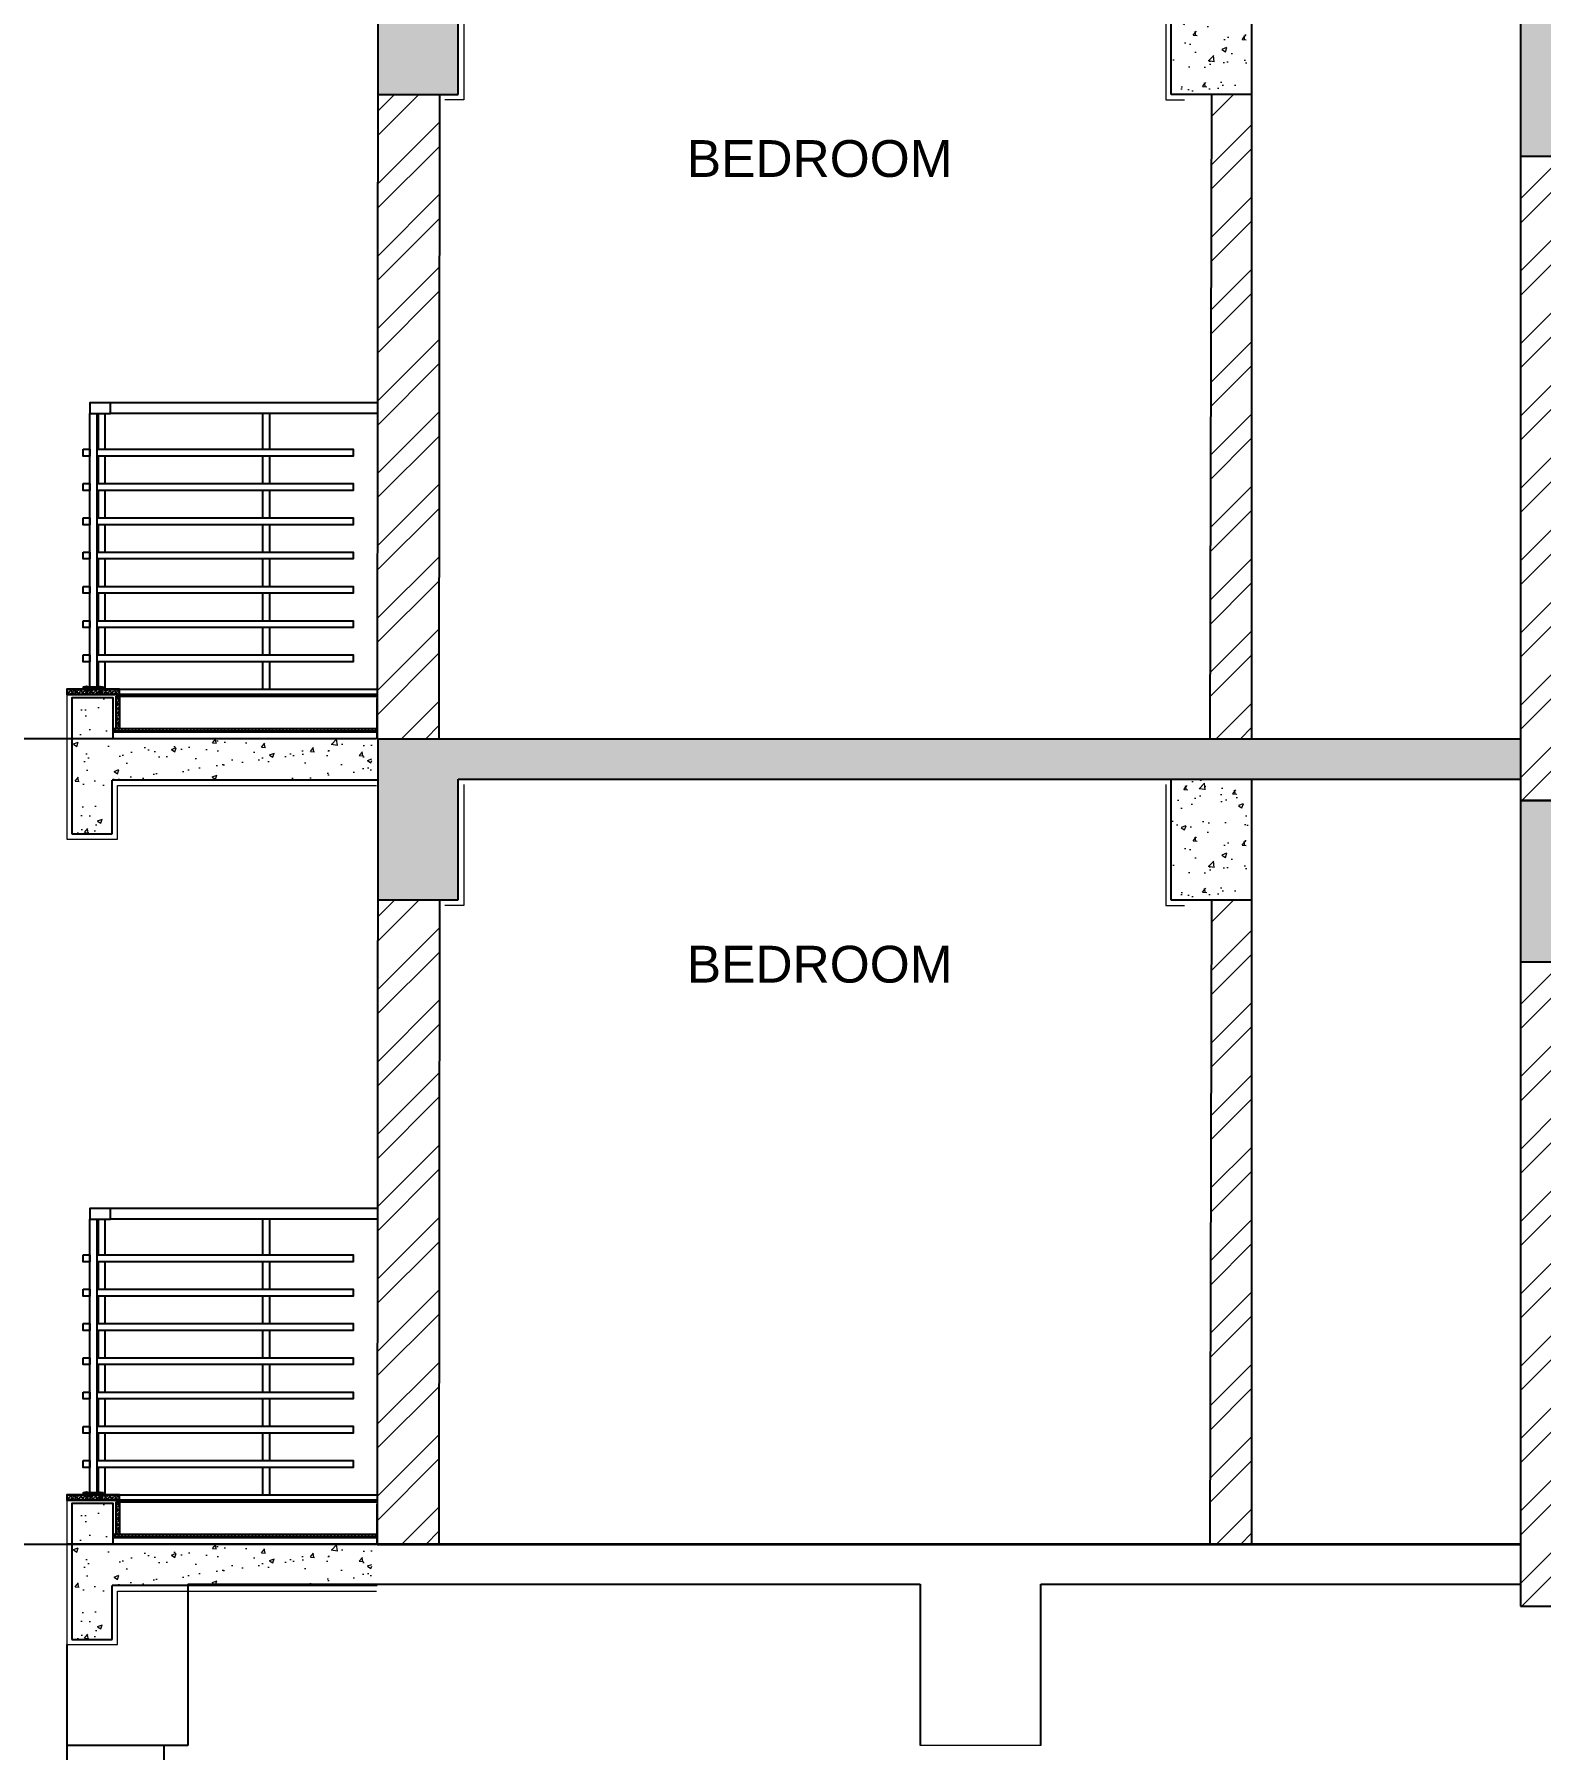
# Model space of a CAD drawing. Header units: metres. Extents: x 29392 to 32022, y 3934 to 33962.
# Drawn here: x 29696.84 to 29702.45, y 4062.42 to 4068.81 of the extents above; entities that cross this region are included whole.
import ezdxf

# ---------------------------------------------------------------- set-up
doc = ezdxf.new("R2010")
doc.units = ezdxf.units.M
doc.linetypes.add('HIDDEN', pattern=[0.375, 0.25, -0.125])
doc.linetypes.add('HIDDEN2', pattern=[4.7625, 3.175, -1.5875])
for name, color, linetype in [('20-HIDE', 11, 'HIDDEN'), ('33-SHADE', 251, 'Continuous'), ('DOOR-WIN', 6, 'Continuous'), ('ELE-1', 15, 'Continuous')]:
    doc.layers.add(name, color=color, linetype=linetype)
for name, color, linetype, lineweight in [('HATCH', 250, 'Continuous', 13), ('NAMES', 252, 'Continuous', 15), ('PLASTER', 252, 'Continuous', 15), ('text', 7, 'Continuous', 5)]:
    doc.layers.add(name, color=color, linetype=linetype, lineweight=lineweight)
doc.styles.get("Standard").update_dxf_attribs({"font": 'arial.ttf'})
doc.dimstyles.get("Standard").update_dxf_attribs({"dimtxt": 0.1, "dimasz": 0.18, "dimexe": 0.18, "dimexo": 0.0625, "dimgap": 0.09, "dimtad": 0, "dimtih": 1, "dimtoh": 1, "dimdec": 1, "dimzin": 0, "dimdsep": 46, "dimtxsty": 'Standard', "dimcen": 0.09, "dimadec": 0, "dimazin": 0, "dimtfac": 1, "dimtdec": 1, "dimtofl": 0, "dimtmove": 0, "dimatfit": 3, "dimfxl": 1, "dimtolj": 1, "dimtzin": 0, "dimarcsym": 0})

# ---------------------------------------------------------------- blocks, each defined once
blk = doc.blocks.new('uedu')
at = {"layer": '33-SHADE'}
h = blk.add_hatch(dxfattribs=at)
h.set_pattern_fill('ANSI31', color=253, scale=50, style=0)
h.set_pattern_definition([(45, (1783846.1323, 271602.1625), (-4.41941738, 4.41941738), [])])
h.paths.add_polyline_path([(1862003.6, 40806), (1861928.6, 40806), (1861928.6, 40798), (1862003.6, 40798)])
at = {"layer": '20-HIDE', "color": 5, "linetype": 'Continuous', "lineweight": 25}
blk.add_lwpolyline([(1862003.6, 40806), (1861928.6, 40806), (1861928.6, 40798), (1862003.6, 40798)], close=True, dxfattribs=at)
at = {"layer": 'DOOR-WIN', "color": 7}
for points in [[(1861953.6, 41803), (1862028.6, 41803), (1862028.6, 41843), (1861953.6, 41843)], [(1861928.6, 41673), (1861953.6, 41673), (1861953.6, 41648), (1861928.6, 41648)], [(1861928.6, 41548), (1861953.6, 41548), (1861953.6, 41523), (1861928.6, 41523)], [(1861928.6, 41423), (1861953.6, 41423), (1861953.6, 41398), (1861928.6, 41398)], [(1861928.6, 41298), (1861953.6, 41298), (1861953.6, 41273), (1861928.6, 41273)], [(1861928.6, 41173), (1861953.6, 41173), (1861953.6, 41148), (1861928.6, 41148)], [(1861928.6, 41048), (1861953.6, 41048), (1861953.6, 41023), (1861928.6, 41023)], [(1861928.6, 40923), (1861953.6, 40923), (1861953.6, 40898), (1861928.6, 40898)]]:
    blk.add_lwpolyline(points, close=True, dxfattribs=at)
at = {"layer": 'ELE-1'}
blk.add_lwpolyline([(1861953.6, 40806), (1861953.6, 41803), (1861978.6, 41803), (1861978.6, 40806)], dxfattribs=at)
blk = doc.blocks.new('afshfh')
for p, q in [((1864155.9, 113886.6), (1864155.9, 113887.3)), ((1864166.7, 113887.4), (1864156, 113887.4)), ((1864156, 113886.4), (1864166.7, 113886.4)), ((1864159.6, 113886.3), (1864160.1, 113886.4)), ((1864159.6, 113886.3), (1864162.6, 113885.2)), ((1864159.6, 113886.3), (1864163.1, 113885.4)), ((1864160.1, 113885.5), (1864159.6, 113885.4)), ((1864159.6, 113885.4), (1864162.6, 113884.3)), ((1864159.6, 113885.4), (1864163.1, 113884.4)), ((1864160.1, 113884.6), (1864159.6, 113884.4)), ((1864159.6, 113884.4), (1864162.6, 113883.4)), ((1864159.6, 113884.4), (1864163.1, 113883.5)), ((1864160.1, 113883.6), (1864159.6, 113883.5)), ((1864159.6, 113883.5), (1864162.6, 113882.4)), ((1864159.6, 113883.5), (1864163.1, 113882.6)), ((1864160.1, 113882.7), (1864159.6, 113882.6)), ((1864159.6, 113882.6), (1864162.6, 113881.5)), ((1864159.6, 113882.6), (1864163.1, 113881.6)), ((1864160.1, 113881.8), (1864159.6, 113881.6)), ((1864159.6, 113881.6), (1864162.6, 113880.6)), ((1864159.6, 113881.6), (1864163.1, 113880.7)), ((1864160.1, 113880.8), (1864159.6, 113880.7)), ((1864159.6, 113880.7), (1864162.6, 113879.6)), ((1864159.6, 113880.7), (1864163.1, 113879.8)), ((1864160.1, 113879.9), (1864159.6, 113879.8)), ((1864159.6, 113879.8), (1864162.6, 113878.7)), ((1864159.6, 113879.8), (1864163.1, 113878.8)), ((1864160.1, 113879), (1864159.6, 113878.8)), ((1864159.6, 113878.8), (1864162.6, 113877.8)), ((1864159.6, 113878.8), (1864163.1, 113877.9)), ((1864160.1, 113878), (1864159.6, 113877.9)), ((1864159.6, 113877.9), (1864162.6, 113876.8)), ((1864159.6, 113877.9), (1864163.1, 113877)), ((1864160.1, 113877.1), (1864159.6, 113877)), ((1864159.6, 113877), (1864162.6, 113875.9)), ((1864159.6, 113877), (1864163.1, 113876)), ((1864160.1, 113876.2), (1864159.6, 113876)), ((1864159.6, 113876), (1864162.6, 113875)), ((1864159.6, 113876), (1864163.1, 113875.1)), ((1864160.1, 113875.2), (1864159.6, 113875.1)), ((1864159.6, 113875.1), (1864162.6, 113874)), ((1864159.6, 113875.1), (1864163.1, 113874.2)), ((1864160.1, 113874.3), (1864159.6, 113874.2)), ((1864159.6, 113874.2), (1864162.6, 113873.1)), ((1864159.6, 113874.2), (1864163.1, 113873.2)), ((1864160.1, 113873.4), (1864159.6, 113873.2)), ((1864159.6, 113873.2), (1864162.6, 113872.2)), ((1864159.6, 113873.2), (1864163.1, 113872.3)), ((1864160.1, 113872.4), (1864159.6, 113872.3)), ((1864159.6, 113872.3), (1864162.6, 113871.2)), ((1864159.6, 113872.3), (1864163.1, 113871.4)), ((1864160.1, 113871.5), (1864159.6, 113871.4)), ((1864159.6, 113871.4), (1864162.6, 113870.3)), ((1864159.6, 113871.4), (1864163.1, 113870.4)), ((1864160.1, 113870.6), (1864159.6, 113870.4)), ((1864159.6, 113870.4), (1864162.6, 113869.4)), ((1864159.6, 113870.4), (1864163.1, 113869.5)), ((1864160.1, 113869.6), (1864159.6, 113869.5)), ((1864159.6, 113869.5), (1864162.6, 113868.4)), ((1864159.6, 113869.5), (1864163.1, 113868.6)), ((1864163.1, 113885.4), (1864160.1, 113886.4)), ((1864160.1, 113886.1), (1864160.1, 113885.5)), ((1864163.1, 113884.4), (1864160.1, 113885.5)), ((1864160.1, 113885.2), (1864160.1, 113884.6)), ((1864163.1, 113883.5), (1864160.1, 113884.6)), ((1864160.1, 113884.2), (1864160.1, 113883.6)), ((1864163.1, 113882.6), (1864160.1, 113883.6)), ((1864160.1, 113883.3), (1864160.1, 113882.7)), ((1864163.1, 113881.6), (1864160.1, 113882.7)), ((1864160.1, 113882.4), (1864160.1, 113881.8)), ((1864163.1, 113880.7), (1864160.1, 113881.8)), ((1864160.1, 113881.4), (1864160.1, 113880.8)), ((1864163.1, 113879.8), (1864160.1, 113880.8)), ((1864160.1, 113880.5), (1864160.1, 113879.9)), ((1864163.1, 113878.8), (1864160.1, 113879.9)), ((1864160.1, 113879.6), (1864160.1, 113879)), ((1864163.1, 113877.9), (1864160.1, 113879)), ((1864160.1, 113878.7), (1864160.1, 113878)), ((1864163.1, 113877), (1864160.1, 113878)), ((1864160.1, 113877.7), (1864160.1, 113877.1)), ((1864163.1, 113876), (1864160.1, 113877.1)), ((1864160.1, 113876.8), (1864160.1, 113876.2)), ((1864163.1, 113875.1), (1864160.1, 113876.2)), ((1864160.1, 113875.9), (1864160.1, 113875.2)), ((1864163.1, 113874.2), (1864160.1, 113875.2)), ((1864160.1, 113874.9), (1864160.1, 113874.3)), ((1864163.1, 113873.2), (1864160.1, 113874.3)), ((1864160.1, 113874), (1864160.1, 113873.4)), ((1864163.1, 113872.3), (1864160.1, 113873.4)), ((1864160.1, 113873.1), (1864160.1, 113872.4)), ((1864163.1, 113871.4), (1864160.1, 113872.4)), ((1864160.1, 113872.1), (1864160.1, 113871.5)), ((1864163.1, 113870.4), (1864160.1, 113871.5)), ((1864160.1, 113871.2), (1864160.1, 113870.6)), ((1864163.1, 113869.5), (1864160.1, 113870.6)), ((1864160.1, 113870.3), (1864160.1, 113869.6)), ((1864163.1, 113868.6), (1864160.1, 113869.6)), ((1864160.1, 113869.3), (1864160.1, 113865.4)), ((1864161.4, 113864.2), (1864160.1, 113867.9)), ((1864161.4, 113864.2), (1864160.1, 113865.4)), ((1864160.7, 113868.3), (1864160.2, 113868.1)), ((1864161.4, 113864.2), (1864162.6, 113865.4)), ((1864162.6, 113865.4), (1864162, 113867.7)), ((1864162.6, 113886.4), (1864162.6, 113885.5)), ((1864163.1, 113885.4), (1864162.6, 113885.2)), ((1864162.6, 113885.2), (1864162.6, 113884.6)), ((1864163.1, 113884.4), (1864162.6, 113884.3)), ((1864162.6, 113884.3), (1864162.6, 113883.7)), ((1864163.1, 113883.5), (1864162.6, 113883.4)), ((1864162.6, 113883.4), (1864162.6, 113882.7)), ((1864163.1, 113882.6), (1864162.6, 113882.4)), ((1864162.6, 113882.4), (1864162.6, 113881.8)), ((1864163.1, 113881.6), (1864162.6, 113881.5)), ((1864162.6, 113881.5), (1864162.6, 113880.9)), ((1864163.1, 113880.7), (1864162.6, 113880.6)), ((1864162.6, 113880.6), (1864162.6, 113879.9)), ((1864163.1, 113879.8), (1864162.6, 113879.6)), ((1864162.6, 113879.6), (1864162.6, 113879)), ((1864163.1, 113878.8), (1864162.6, 113878.7)), ((1864162.6, 113878.7), (1864162.6, 113878.1)), ((1864163.1, 113877.9), (1864162.6, 113877.8)), ((1864162.6, 113877.8), (1864162.6, 113877.1)), ((1864163.1, 113877), (1864162.6, 113876.8)), ((1864162.6, 113876.8), (1864162.6, 113876.2)), ((1864163.1, 113876), (1864162.6, 113875.9)), ((1864162.6, 113875.9), (1864162.6, 113875.3)), ((1864163.1, 113875.1), (1864162.6, 113875)), ((1864162.6, 113875), (1864162.6, 113874.3)), ((1864163.1, 113874.2), (1864162.6, 113874)), ((1864162.6, 113874), (1864162.6, 113873.4)), ((1864163.1, 113873.2), (1864162.6, 113873.1)), ((1864162.6, 113873.1), (1864162.6, 113872.5)), ((1864163.1, 113872.3), (1864162.6, 113872.2)), ((1864162.6, 113872.2), (1864162.6, 113871.5)), ((1864163.1, 113871.4), (1864162.6, 113871.2)), ((1864162.6, 113871.2), (1864162.6, 113870.6)), ((1864163.1, 113870.4), (1864162.6, 113870.3)), ((1864162.6, 113870.3), (1864162.6, 113869.7)), ((1864163.1, 113869.5), (1864162.6, 113869.4)), ((1864162.6, 113869.4), (1864162.6, 113868.7)), ((1864163.1, 113868.6), (1864162.6, 113868.4)), ((1864162.6, 113868.4), (1864162.6, 113865.4)), ((1864166.9, 113886.6), (1864166.9, 113887.3))]:
    blk.add_line(p, q)
for centre, radius, start, end in [((1864156, 113887.3), 0.15, 90, 180), ((1864156, 113886.6), 0.15, 180, 270), ((1864161.4, 113883.4), 5.5, 46.6602, 133.3398), ((1864160.3, 113867.9), 0.15, 111.57553, 198.16903), ((1864161.1, 113867.3), 1, 21.57553, 111.57553), ((1864166.7, 113887.3), 0.15, 0, 90), ((1864166.7, 113886.6), 0.15, 270, 0)]:
    blk.add_arc(centre, radius, start, end)
blk = doc.blocks.new('*D256')
at = {"color": 0, "lineweight": -2, "transparency": 16777216}
for p, q in [((29698.0583, 4066.1868), (29696.4461, 4066.1868)), ((29696.6261, 4066.0068), (29696.6261, 4064.8279)), ((29696.6261, 4063.3668), (29696.6261, 4064.5457)), ((29698.0559, 4063.1868), (29696.4461, 4063.1868))]:
    blk.add_line(p, q, dxfattribs=at)
at = {"color": 0, "transparency": 16777216}
for points in [[(29696.5961, 4066.0068), (29696.6561, 4066.0068), (29696.6261, 4066.1868)], [(29696.5961, 4063.3668), (29696.6561, 4063.3668), (29696.6261, 4063.1868)]]:
    blk.add_solid(points, dxfattribs=at)
at = {"layer": 'Defpoints', "color": 0, "transparency": 16777216}
for p in [(29696.6261, 4066.1868), (29698.1208, 4066.1868), (29698.1184, 4063.1868)]:
    blk.add_point(p, dxfattribs=at)
at = {"color": 0, "transparency": 16777216, "insert": (29696.6261, 4064.6868), "char_height": 0.1, "attachment_point": 5}
blk.add_mtext('\\A1;3.0', dxfattribs=at)

msp = doc.modelspace()

# ---------------------------------------------------------------- hatches: boundary and pattern name
at = {"transparency": 16777216}
h = msp.add_hatch(dxfattribs=at)
h.set_pattern_fill('ANSI33', scale=0.051055)
h.set_pattern_definition([(135, (31594.022349, 4023.76932), (0.00902539052, 0.00902539052), []), (135, (31594.013324, 4023.76932), (0.00902539052, 0.00902539052), [0.00638191484, -0.00319095742])])
h.paths.add_polyline_path([(29696.9638, 4066.3716), (29697.1599, 4066.3716), (29697.1599, 4066.3522), (29696.9638, 4066.3522)])
h.paths.add_polyline_path([(29697.1476, 4066.3461), (29697.1599, 4066.3461), (29697.1599, 4066.2246), (29697.1476, 4066.2246)])
h = msp.add_hatch(dxfattribs=at)
h.set_pattern_fill('ANSI33', scale=0.051055, angle=45, style=0)
h.set_pattern_definition([(90, (31594.104037, 4023.76932), (0.01276382968, 3e-18), []), (90, (31594.097656, 4023.775702), (0.01276382968, 3e-18), [0.00638191484, -0.00319095742])])
h.paths.add_polyline_path([(29698.1157, 4066.2246), (29698.1157, 4066.2123), (29697.1354, 4066.2123), (29697.1354, 4066.2246)])
h = msp.add_hatch(dxfattribs=at)
h.set_pattern_fill('ANSI33', scale=0.051055)
h.set_pattern_definition([(135, (31594.022349, 4020.76932), (0.00902539052, 0.00902539052), []), (135, (31594.013324, 4020.76932), (0.00902539052, 0.00902539052), [0.00638191484, -0.00319095742])])
h.paths.add_polyline_path([(29696.9638, 4063.3716), (29697.1599, 4063.3716), (29697.1599, 4063.3522), (29696.9638, 4063.3522)])
h.paths.add_polyline_path([(29697.1476, 4063.3461), (29697.1599, 4063.3461), (29697.1599, 4063.2246), (29697.1476, 4063.2246)])
h = msp.add_hatch(dxfattribs=at)
h.set_pattern_fill('ANSI33', scale=0.051055, angle=45, style=0)
h.set_pattern_definition([(90, (31594.104037, 4020.76932), (0.01276382968, 3e-18), []), (90, (31594.097656, 4020.775702), (0.01276382968, 3e-18), [0.00638191484, -0.00319095742])])
h.paths.add_polyline_path([(29698.1157, 4063.2246), (29698.1157, 4063.2123), (29697.1354, 4063.2123), (29697.1354, 4063.2246)])
at = {"layer": 'HATCH', "transparency": 16777216}
h = msp.add_hatch(dxfattribs=at)
h.set_pattern_fill('AR-CONC', color=256, scale=0.001)
h.set_pattern_definition([(50, (27763.88038, 3406.42546), (0.182184669, -0.015939086), [0.01905, -0.20955]), (355, (27763.88038, 3406.42546), (-0.035243421, 0.191056845), [0.01524, -0.167640584]), (100.451445, (27763.89556, 3406.42413), (0.146941247, 0.175117752), [0.016190009, -0.178090245]), (46.1842, (27763.88038, 3406.47626), (0.27107904, -0.042042328), [0.028575, -0.314325]), (96.635558, (27763.90297, 3406.47276), (0.237404134, 0.247426125), [0.024285023, -0.26713561]), (351.184151, (27763.88038, 3406.47626), (0.237404134, 0.247426125), [0.022859967, -0.251459732]), (21, (27763.90578, 3406.46356), (0.151614391, -0.102265198), [0.01905, -0.20955]), (326, (27763.90578, 3406.46356), (0.061802028, 0.184187966), [0.01524, -0.16764]), (71.451445, (27763.91842, 3406.45504), (0.21341642, 0.081922769), [0.016190009, -0.178089938]), (37.5, (27763.88038, 3406.42546), (0.0030886033, 0.0845550389), [0, -0.165608, 0, -0.17018, 0, -0.168275]), (7.5, (27763.88038, 3406.42546), (0.0668196625, 0.100180575), [0, -0.097028, 0, -0.161798, 0, -0.064135]), (327.5, (27763.82374, 3406.42546), (0.1355905952, -0.005728744), [0, -0.0635, 0, -0.19812, 0, -0.26289]), (317.5, (27763.79834, 3406.42546), (0.1481291814, 0.025426491), [0, -0.08255, 0, -0.131572, 0, -0.18669])])
h.paths.add_polyline_path([(29702.6751, 4068.8068), (29703.7953, 4068.8068), (29703.7953, 4068.9568), (29702.3751, 4068.9568), (29702.3751, 4068.3568), (29702.6751, 4068.3568)])
h.paths.add_polyline_path([(29698.1203, 4068.5871), (29698.4208, 4068.5868), (29698.4208, 4069.0368), (29702.3751, 4069.0368), (29702.3751, 4069.1868), (29698.1208, 4069.1871)])
h = msp.add_hatch(dxfattribs=at)
h.set_pattern_fill('AR-CONC', color=256, scale=0.001)
h.set_pattern_definition([(50, (27323.3869, 3352.19325), (0.182184669, -0.0159390855), [0.01905, -0.20955]), (355, (27323.3869, 3352.19325), (-0.035243421, 0.191056845), [0.01524, -0.167640584]), (100.451445, (27323.40208, 3352.19192), (0.146941247, 0.175117752), [0.016190009, -0.178090245]), (46.1842, (27323.3869, 3352.24405), (0.27107904, -0.042042328), [0.028575, -0.314325]), (96.635558, (27323.40949, 3352.24054), (0.237404134, 0.247426125), [0.024285023, -0.267135608]), (351.184151, (27323.3869, 3352.24405), (0.237404134, 0.247426125), [0.022859967, -0.251459732]), (21, (27323.4123, 3352.23135), (0.151614391, -0.102265198), [0.01905, -0.20955]), (326, (27323.4123, 3352.23135), (0.061802028, 0.184187966), [0.01524, -0.16764]), (71.451445, (27323.42493, 3352.22282), (0.213416419, 0.081922769), [0.016190009, -0.178089938]), (37.5, (27323.386896, 3352.193245), (0.0030886033, 0.0845550389), [0, -0.165608, 0, -0.17018, 0, -0.168275]), (7.5, (27323.3869, 3352.193245), (0.0668196625, 0.1001805748), [0, -0.097028, 0, -0.161798, 0, -0.064135]), (327.5, (27323.330254, 3352.193245), (0.1355905952, -0.005728744), [0, -0.0635, 0, -0.19812, 0, -0.26289]), (317.5, (27323.30485, 3352.19325), (0.1481291814, 0.025426491), [0, -0.08255, 0, -0.131572, 0, -0.18669])])
h.paths.add_polyline_path([(29701.0742, 4068.5864), (29701.3742, 4068.5864), (29701.374, 4069.0368), (29701.0742, 4069.0368)])
h = msp.add_hatch(dxfattribs=at)
h.set_pattern_fill('ANSI32', color=256, scale=0.02)
h.set_pattern_definition([(45, (27763.88038, 3406.42546), (-0.134703842, 0.134703842), []), (45, (27763.97019, 3406.42546), (-0.134703842, 0.134703842), [])])
h.paths.add_polyline_path([(29704.0253, 4065.9568), (29703.7953, 4065.9568), (29703.7953, 4068.3568), (29704.0253, 4068.3568)])
h.paths.add_polyline_path([(29702.3751, 4068.3568), (29702.5253, 4068.3568), (29702.5253, 4065.9568), (29702.3751, 4065.9568)])
edge = h.paths.add_edge_path()
edge.add_line((29698.3504, 4068.5869), (29698.3484, 4066.1868))
edge.add_line((29698.7298, 4066.1867), (29698.1184, 4066.1872))
edge.add_line((29698.1184, 4066.1872), (29698.1204, 4068.5871))
edge.add_line((29698.1204, 4068.5871), (29698.3542, 4068.5868))
h = msp.add_hatch(dxfattribs=at)
h.set_pattern_fill('ANSI32', color=256, scale=0.02)
h.set_pattern_definition([(45, (27323.3869, 3352.19325), (-0.134703842, 0.134703842), []), (45, (27323.4767, 3352.19325), (-0.134703842, 0.134703842), [])])
h.paths.add_polyline_path([(29701.374, 4068.5864), (29701.2242, 4068.5864), (29701.2184, 4066.1868), (29701.374, 4066.1868)])
h = msp.add_hatch(dxfattribs=at)
h.set_pattern_fill('AR-CONC', color=256, scale=0.001)
h.set_pattern_definition([(50, (28888.61957, 3794.82875), (0.18218467, -0.015939086), [0.01905, -0.20955]), (355, (28888.61957, 3794.82875), (-0.03524342, 0.191056845), [0.01524, -0.167640584]), (100.451445, (28888.63475, 3794.82742), (0.146941247, 0.175117752), [0.01619001, -0.178090245]), (46.1842, (28888.61957, 3794.87955), (0.27107904, -0.04204233), [0.028575, -0.314325]), (96.635558, (28888.64216, 3794.87605), (0.23740413, 0.247426125), [0.02428502, -0.26713561]), (351.18415, (28888.61957, 3794.87955), (0.23740413, 0.24742612), [0.02285997, -0.25145973]), (21, (28888.64497, 3794.86685), (0.15161439, -0.102265198), [0.01905, -0.20955]), (326, (28888.64497, 3794.86685), (0.06180203, 0.184187966), [0.01524, -0.16764]), (71.451445, (28888.6576, 3794.85833), (0.21341642, 0.08192277), [0.01619001, -0.178089938]), (37.5, (28888.61957, 3794.82875), (0.0030886033, 0.084555039), [0, -0.165608, 0, -0.17018, 0, -0.168275]), (7.5, (28888.61957, 3794.82875), (0.0668196625, 0.100180575), [0, -0.097028, 0, -0.161798, 0, -0.064135]), (327.5, (28888.56293, 3794.82875), (0.135590595, -0.005728744), [0, -0.0635, 0, -0.19812, 0, -0.26289]), (317.5, (28888.53753, 3794.82875), (0.148129181, 0.025426491), [0, -0.08255, 0, -0.131572, 0, -0.18669])])
h.paths.add_polyline_path([(29696.9822, 4066.0336), (29696.9822, 4065.8336), (29697.1322, 4065.8336), (29697.1322, 4066.0336), (29698.0984, 4066.0336), (29698.0984, 4066.1868), (29697.1354, 4066.1868), (29697.1354, 4066.34), (29696.9822, 4066.34), (29696.9822, 4066.1868)])
h = msp.add_hatch(dxfattribs=at)
h.set_pattern_fill('AR-CONC', color=256, scale=0.001)
h.set_pattern_definition([(50, (27763.88038, 3403.42546), (0.182184669, -0.015939086), [0.01905, -0.20955]), (355, (27763.88038, 3403.42546), (-0.035243421, 0.191056845), [0.01524, -0.167640584]), (100.451445, (27763.89556, 3403.42413), (0.146941247, 0.175117752), [0.016190009, -0.178090245]), (46.1842, (27763.88038, 3403.47626), (0.27107904, -0.042042328), [0.028575, -0.314325]), (96.635558, (27763.90297, 3403.47276), (0.237404134, 0.247426125), [0.024285023, -0.26713561]), (351.184151, (27763.88038, 3403.47626), (0.237404134, 0.247426125), [0.022859967, -0.251459732]), (21, (27763.90578, 3403.46356), (0.151614391, -0.102265198), [0.01905, -0.20955]), (326, (27763.90578, 3403.46356), (0.061802028, 0.184187966), [0.01524, -0.16764]), (71.451445, (27763.91842, 3403.45504), (0.21341642, 0.081922769), [0.016190009, -0.178089938]), (37.5, (27763.88038, 3403.42546), (0.0030886033, 0.0845550389), [0, -0.165608, 0, -0.17018, 0, -0.168275]), (7.5, (27763.88038, 3403.42546), (0.0668196625, 0.100180575), [0, -0.097028, 0, -0.161798, 0, -0.064135]), (327.5, (27763.82374, 3403.42546), (0.1355905952, -0.005728744), [0, -0.0635, 0, -0.19812, 0, -0.26289]), (317.5, (27763.79834, 3403.42546), (0.1481291814, 0.025426491), [0, -0.08255, 0, -0.131572, 0, -0.18669])])
h.paths.add_polyline_path([(29702.6751, 4065.8068), (29703.7953, 4065.8068), (29703.7953, 4065.9568), (29702.3751, 4065.9568), (29702.3751, 4065.3568), (29702.6751, 4065.3568)])
h.paths.add_polyline_path([(29698.1203, 4065.5871), (29698.4208, 4065.5868), (29698.4208, 4066.0368), (29702.3751, 4066.0368), (29702.3751, 4066.1868), (29698.1208, 4066.1871)])
h = msp.add_hatch(dxfattribs=at)
h.set_pattern_fill('AR-CONC', color=256, scale=0.001)
h.set_pattern_definition([(50, (27323.3869, 3349.19325), (0.182184669, -0.0159390855), [0.01905, -0.20955]), (355, (27323.3869, 3349.19325), (-0.035243421, 0.191056845), [0.01524, -0.167640584]), (100.451445, (27323.40208, 3349.19192), (0.146941247, 0.175117752), [0.016190009, -0.178090245]), (46.1842, (27323.3869, 3349.24405), (0.27107904, -0.042042328), [0.028575, -0.314325]), (96.635558, (27323.40949, 3349.24054), (0.237404134, 0.247426125), [0.024285023, -0.267135608]), (351.184151, (27323.3869, 3349.24405), (0.237404134, 0.247426125), [0.022859967, -0.251459732]), (21, (27323.4123, 3349.23135), (0.151614391, -0.102265198), [0.01905, -0.20955]), (326, (27323.4123, 3349.23135), (0.061802028, 0.184187966), [0.01524, -0.16764]), (71.451445, (27323.42493, 3349.22282), (0.213416419, 0.081922769), [0.016190009, -0.178089938]), (37.5, (27323.386896, 3349.193245), (0.0030886033, 0.0845550389), [0, -0.165608, 0, -0.17018, 0, -0.168275]), (7.5, (27323.3869, 3349.193245), (0.0668196625, 0.1001805748), [0, -0.097028, 0, -0.161798, 0, -0.064135]), (327.5, (27323.330254, 3349.193245), (0.1355905952, -0.005728744), [0, -0.0635, 0, -0.19812, 0, -0.26289]), (317.5, (27323.30485, 3349.19325), (0.1481291814, 0.025426491), [0, -0.08255, 0, -0.131572, 0, -0.18669])])
h.paths.add_polyline_path([(29701.0742, 4065.5864), (29701.3742, 4065.5864), (29701.374, 4066.0368), (29701.0742, 4066.0368)])
h = msp.add_hatch(dxfattribs=at)
h.set_pattern_fill('ANSI32', color=256, scale=0.02)
h.set_pattern_definition([(45, (27763.88038, 3403.42546), (-0.134703842, 0.134703842), []), (45, (27763.97019, 3403.42546), (-0.134703842, 0.134703842), [])])
h.paths.add_polyline_path([(29704.0253, 4062.9568), (29703.7953, 4062.9568), (29703.7953, 4065.3568), (29704.0253, 4065.3568)])
h.paths.add_polyline_path([(29702.3751, 4065.3568), (29702.5253, 4065.3568), (29702.5253, 4062.9568), (29702.3751, 4062.9568)])
edge = h.paths.add_edge_path()
edge.add_line((29698.3504, 4065.5869), (29698.3484, 4063.1868))
edge.add_line((29698.7298, 4063.1867), (29698.1184, 4063.1872))
edge.add_line((29698.1184, 4063.1872), (29698.1204, 4065.5871))
edge.add_line((29698.1204, 4065.5871), (29698.3542, 4065.5868))
h = msp.add_hatch(dxfattribs=at)
h.set_pattern_fill('ANSI32', color=256, scale=0.02)
h.set_pattern_definition([(45, (27323.3869, 3349.19325), (-0.134703842, 0.134703842), []), (45, (27323.4767, 3349.19325), (-0.134703842, 0.134703842), [])])
h.paths.add_polyline_path([(29701.374, 4065.5864), (29701.2242, 4065.5864), (29701.2184, 4063.1868), (29701.374, 4063.1868)])
h = msp.add_hatch(dxfattribs=at)
h.set_pattern_fill('AR-CONC', color=256, scale=0.001)
h.set_pattern_definition([(50, (28888.61957, 3791.82875), (0.18218467, -0.015939086), [0.01905, -0.20955]), (355, (28888.61957, 3791.82875), (-0.03524342, 0.191056845), [0.01524, -0.167640584]), (100.451445, (28888.63475, 3791.82742), (0.146941247, 0.175117752), [0.01619001, -0.178090245]), (46.1842, (28888.61957, 3791.87955), (0.27107904, -0.04204233), [0.028575, -0.314325]), (96.635558, (28888.64216, 3791.87605), (0.23740413, 0.247426125), [0.02428502, -0.26713561]), (351.18415, (28888.61957, 3791.87955), (0.23740413, 0.24742612), [0.02285997, -0.25145973]), (21, (28888.64497, 3791.86685), (0.15161439, -0.102265198), [0.01905, -0.20955]), (326, (28888.64497, 3791.86685), (0.06180203, 0.184187966), [0.01524, -0.16764]), (71.451445, (28888.6576, 3791.85833), (0.21341642, 0.08192277), [0.01619001, -0.178089938]), (37.5, (28888.61957, 3791.82875), (0.0030886033, 0.084555039), [0, -0.165608, 0, -0.17018, 0, -0.168275]), (7.5, (28888.61957, 3791.82875), (0.0668196625, 0.100180575), [0, -0.097028, 0, -0.161798, 0, -0.064135]), (327.5, (28888.56293, 3791.82875), (0.135590595, -0.005728744), [0, -0.0635, 0, -0.19812, 0, -0.26289]), (317.5, (28888.53753, 3791.82875), (0.148129181, 0.025426491), [0, -0.08255, 0, -0.131572, 0, -0.18669])])
h.paths.add_polyline_path([(29696.9822, 4063.0336), (29696.9822, 4062.8336), (29697.1322, 4062.8336), (29697.1322, 4063.0336), (29698.0984, 4063.0336), (29698.0984, 4063.1868), (29697.1354, 4063.1868), (29697.1354, 4063.34), (29696.9822, 4063.34), (29696.9822, 4063.1868)])

# ---------------------------------------------------------------- linework, layer by layer
at = {"transparency": 16777216}
for p, q in [((29698.1208, 4069.1868), (29698.1184, 4066.1868)), ((29702.3751, 4069.1868), (29702.3751, 4065.9568)), ((29698.4208, 4068.5868), (29698.4208, 4069.0368)), ((29701.0742, 4068.5864), (29701.0742, 4069.0364)), ((29701.374, 4069.0368), (29701.374, 4066.1868)), ((29698.1208, 4068.5868), (29698.4208, 4068.5868)), ((29698.3503, 4068.5868), (29698.3484, 4066.1868)), ((29701.3742, 4068.5864), (29701.0742, 4068.5864)), ((29701.2242, 4068.5864), (29701.2184, 4066.1868)), ((29702.3751, 4068.3568), (29702.6751, 4068.3568)), ((29698.1184, 4066.1868), (29698.1184, 4066.3368)), ((29698.1208, 4066.1868), (29698.1184, 4063.1868)), ((29698.1184, 4066.1868), (29702.3751, 4066.1868)), ((29698.1208, 4066.1868), (29702.3751, 4066.1868)), ((29702.3751, 4066.1868), (29702.3751, 4062.9568)), ((29698.4208, 4065.5868), (29698.4208, 4066.0368)), ((29698.4208, 4066.0368), (29702.3751, 4066.0368)), ((29701.0742, 4065.5864), (29701.0742, 4066.0364)), ((29701.374, 4066.0368), (29701.374, 4063.1868)), ((29696.9822, 4066.0336), (29696.9822, 4065.8336)), ((29697.1322, 4065.8336), (29697.1322, 4066.0336)), ((29704.0253, 4065.9568), (29702.3751, 4065.9568)), ((29702.3751, 4065.9568), (29704.0253, 4065.9568)), ((29696.9822, 4065.8336), (29697.1322, 4065.8336)), ((29698.1208, 4065.5868), (29698.4208, 4065.5868)), ((29698.3503, 4065.5868), (29698.3484, 4063.1868)), ((29701.3742, 4065.5864), (29701.0742, 4065.5864)), ((29701.2242, 4065.5864), (29701.2184, 4063.1868)), ((29702.3751, 4065.3568), (29702.6751, 4065.3568)), ((29698.1184, 4063.1868), (29698.1184, 4063.3368)), ((29696.9638, 4063.1888), (29702.3751, 4063.1888)), ((29698.1184, 4063.1868), (29702.3751, 4063.1868)), ((29696.9822, 4063.0336), (29696.9822, 4062.8336)), ((29697.1322, 4062.8336), (29697.1322, 4063.0336)), ((29697.4138, 4063.0388), (29700.1397, 4063.0388)), ((29697.4138, 4063.0388), (29697.4138, 4062.4388)), ((29700.1397, 4063.0388), (29700.1397, 4062.4388)), ((29700.5897, 4063.0388), (29702.3751, 4063.0388)), ((29700.5897, 4062.4388), (29700.5897, 4063.0388)), ((29702.3751, 4062.9568), (29704.0253, 4062.9568)), ((29696.9638, 4062.8139), (29696.9638, 4058.0388)), ((29696.9822, 4062.8336), (29697.1322, 4062.8336)), ((29697.4138, 4062.4388), (29696.9638, 4062.4388)), ((29697.3241, 4062.4388), (29697.3241, 4058.1888))]:
    msp.add_line(p, q, dxfattribs=at)
at = {"color": 7, "transparency": 16777216}
for p, q in [((29697.0797, 4067.3978), (29697.0797, 4067.2651)), ((29697.1053, 4067.3978), (29697.1053, 4067.2651)), ((29697.6924, 4067.3978), (29697.6924, 4067.2651)), ((29697.7179, 4067.3978), (29697.7179, 4067.2651)), ((29697.0797, 4067.2396), (29697.0797, 4067.1375)), ((29697.1053, 4067.2396), (29697.1053, 4067.1375)), ((29697.6924, 4067.2396), (29697.6924, 4067.1375)), ((29697.7179, 4067.2396), (29697.7179, 4067.1375)), ((29697.0797, 4067.1119), (29697.0797, 4067.0098)), ((29697.1053, 4067.1119), (29697.1053, 4067.0098)), ((29697.6924, 4067.1119), (29697.6924, 4067.0098)), ((29697.7179, 4067.1119), (29697.7179, 4067.0098)), ((29697.0797, 4066.9843), (29697.0797, 4066.8822)), ((29697.1053, 4066.9843), (29697.1053, 4066.8822)), ((29697.6924, 4066.9843), (29697.6924, 4066.8822)), ((29697.7179, 4066.9843), (29697.7179, 4066.8822)), ((29697.0797, 4066.8566), (29697.0797, 4066.7545)), ((29697.1053, 4066.8566), (29697.1053, 4066.7545)), ((29697.6924, 4066.8566), (29697.6924, 4066.7545)), ((29697.7179, 4066.8566), (29697.7179, 4066.7545)), ((29697.0797, 4066.729), (29697.0797, 4066.6269)), ((29697.1053, 4066.729), (29697.1053, 4066.6269)), ((29697.6924, 4066.729), (29697.6924, 4066.6269)), ((29697.7179, 4066.729), (29697.7179, 4066.6269)), ((29697.0797, 4066.6014), (29697.0797, 4066.4993)), ((29697.1053, 4066.6014), (29697.1053, 4066.4993)), ((29697.6924, 4066.6014), (29697.6924, 4066.4993)), ((29697.7179, 4066.6014), (29697.7179, 4066.4993)), ((29697.0797, 4066.4737), (29697.0797, 4066.3716)), ((29697.1053, 4066.4737), (29697.1053, 4066.3716)), ((29697.6924, 4066.4737), (29697.6924, 4066.3716)), ((29697.7179, 4066.4737), (29697.7179, 4066.3716)), ((29697.1538, 4066.3522), (29697.1538, 4066.3461)), ((29697.1599, 4066.3461), (29698.1157, 4066.3461)), ((29696.9822, 4066.1868), (29696.9822, 4066.0336)), ((29698.1157, 4066.1868), (29697.1354, 4066.1868)), ((29698.1184, 4066.0336), (29697.1322, 4066.0336)), ((29697.0797, 4064.3978), (29697.0797, 4064.2651)), ((29697.1053, 4064.3978), (29697.1053, 4064.2651)), ((29697.6924, 4064.3978), (29697.6924, 4064.2651)), ((29697.7179, 4064.3978), (29697.7179, 4064.2651)), ((29697.0797, 4064.2396), (29697.0797, 4064.1375)), ((29697.1053, 4064.2396), (29697.1053, 4064.1375)), ((29697.6924, 4064.2396), (29697.6924, 4064.1375)), ((29697.7179, 4064.2396), (29697.7179, 4064.1375)), ((29697.0797, 4064.1119), (29697.0797, 4064.0098)), ((29697.1053, 4064.1119), (29697.1053, 4064.0098)), ((29697.6924, 4064.1119), (29697.6924, 4064.0098)), ((29697.7179, 4064.1119), (29697.7179, 4064.0098)), ((29697.0797, 4063.9843), (29697.0797, 4063.8822)), ((29697.1053, 4063.9843), (29697.1053, 4063.8822)), ((29697.6924, 4063.9843), (29697.6924, 4063.8822)), ((29697.7179, 4063.9843), (29697.7179, 4063.8822)), ((29697.0797, 4063.8566), (29697.0797, 4063.7545)), ((29697.1053, 4063.8566), (29697.1053, 4063.7545)), ((29697.6924, 4063.8566), (29697.6924, 4063.7545)), ((29697.7179, 4063.8566), (29697.7179, 4063.7545)), ((29697.0797, 4063.729), (29697.0797, 4063.6269)), ((29697.1053, 4063.729), (29697.1053, 4063.6269)), ((29697.6924, 4063.729), (29697.6924, 4063.6269)), ((29697.7179, 4063.729), (29697.7179, 4063.6269)), ((29697.0797, 4063.6014), (29697.0797, 4063.4993)), ((29697.1053, 4063.6014), (29697.1053, 4063.4993)), ((29697.6924, 4063.6014), (29697.6924, 4063.4993)), ((29697.7179, 4063.6014), (29697.7179, 4063.4993)), ((29697.0797, 4063.4737), (29697.0797, 4063.3716)), ((29697.1053, 4063.4737), (29697.1053, 4063.3716)), ((29697.6924, 4063.4737), (29697.6924, 4063.3716)), ((29697.7179, 4063.4737), (29697.7179, 4063.3716)), ((29697.1538, 4063.3522), (29697.1538, 4063.3461)), ((29697.1599, 4063.3461), (29698.1157, 4063.3461)), ((29696.9822, 4063.1868), (29696.9822, 4063.0336)), ((29698.1157, 4063.1868), (29697.1354, 4063.1868)), ((29698.1184, 4063.0336), (29697.1322, 4063.0336))]:
    msp.add_line(p, q, dxfattribs=at)
for points in [[(29697.1257, 4067.4387), (29698.1157, 4067.4387)], [(29698.1157, 4067.3978), (29697.1257, 4067.3978)], [(29697.0746, 4067.2651), (29698.0289, 4067.2651), (29698.0289, 4067.2396), (29697.0746, 4067.2396)], [(29697.0746, 4067.1375), (29698.0289, 4067.1375), (29698.0289, 4067.1119), (29697.0746, 4067.1119)], [(29697.0746, 4067.0098), (29698.0289, 4067.0098), (29698.0289, 4066.9843), (29697.0746, 4066.9843)], [(29697.0746, 4066.8822), (29698.0289, 4066.8822), (29698.0289, 4066.8566), (29697.0746, 4066.8566)], [(29697.0746, 4066.7545), (29698.0289, 4066.7545), (29698.0289, 4066.729), (29697.0746, 4066.729)], [(29697.0746, 4066.6269), (29698.0289, 4066.6269), (29698.0289, 4066.6014), (29697.0746, 4066.6014)], [(29697.0746, 4066.4993), (29698.0289, 4066.4993), (29698.0289, 4066.4737), (29697.0746, 4066.4737)], [(29696.9638, 4066.3716), (29698.1157, 4066.3716)], [(29698.1157, 4066.3522), (29696.9638, 4066.3522)], [(29697.1354, 4066.1868), (29697.1354, 4066.34), (29696.9822, 4066.34), (29696.9822, 4066.1868)], [(29698.1184, 4066.2246), (29697.1354, 4066.2246)], [(29698.1184, 4066.2123), (29697.1354, 4066.2123)], [(29697.1257, 4064.4387), (29698.1157, 4064.4387)], [(29698.1157, 4064.3978), (29697.1257, 4064.3978)], [(29697.0746, 4064.2651), (29698.0289, 4064.2651), (29698.0289, 4064.2396), (29697.0746, 4064.2396)], [(29697.0746, 4064.1375), (29698.0289, 4064.1375), (29698.0289, 4064.1119), (29697.0746, 4064.1119)], [(29697.0746, 4064.0098), (29698.0289, 4064.0098), (29698.0289, 4063.9843), (29697.0746, 4063.9843)], [(29697.0746, 4063.8822), (29698.0289, 4063.8822), (29698.0289, 4063.8566), (29697.0746, 4063.8566)], [(29697.0746, 4063.7545), (29698.0289, 4063.7545), (29698.0289, 4063.729), (29697.0746, 4063.729)], [(29697.0746, 4063.6269), (29698.0289, 4063.6269), (29698.0289, 4063.6014), (29697.0746, 4063.6014)], [(29697.0746, 4063.4993), (29698.0289, 4063.4993), (29698.0289, 4063.4737), (29697.0746, 4063.4737)], [(29696.9638, 4063.3716), (29698.1157, 4063.3716)], [(29698.1157, 4063.3522), (29696.9638, 4063.3522)], [(29697.1354, 4063.1868), (29697.1354, 4063.34), (29696.9822, 4063.34), (29696.9822, 4063.1868)], [(29698.1184, 4063.2246), (29697.1354, 4063.2246)], [(29698.1184, 4063.2123), (29697.1354, 4063.2123)]]:
    msp.add_lwpolyline(points, dxfattribs=at)
for points in [[(29697.0236, 4066.4993), (29697.0491, 4066.4993), (29697.0491, 4066.4737), (29697.0236, 4066.4737)], [(29697.1599, 4066.3716), (29696.9638, 4066.3716), (29696.9638, 4066.3522), (29697.1599, 4066.3522)], [(29697.1476, 4066.3461), (29697.1599, 4066.3461), (29697.1599, 4066.2246), (29697.1476, 4066.2246)], [(29697.0236, 4063.4993), (29697.0491, 4063.4993), (29697.0491, 4063.4737), (29697.0236, 4063.4737)], [(29697.1599, 4063.3716), (29696.9638, 4063.3716), (29696.9638, 4063.3522), (29697.1599, 4063.3522)], [(29697.1476, 4063.3461), (29697.1599, 4063.3461), (29697.1599, 4063.2246), (29697.1476, 4063.2246)]]:
    msp.add_lwpolyline(points, close=True, dxfattribs=at)
at = {"layer": 'NAMES', "color": 7, "linetype": 'HIDDEN2', "lineweight": 20, "ltscale": 25, "transparency": 16777216}
for p, q in [((29696.9762, 4066.1852), (29690.8482, 4066.1852)), ((29696.9638, 4063.1868), (29690.8358, 4063.1868))]:
    msp.add_line(p, q, dxfattribs=at)
at = {"layer": 'PLASTER', "transparency": 16777216}
for p, q in [((29698.4409, 4069.0168), (29698.4409, 4068.5668)), ((29701.0541, 4069.0164), (29701.0541, 4068.5664)), ((29698.4409, 4068.5668), (29698.3709, 4068.5668)), ((29701.0541, 4068.5664), (29701.1241, 4068.5664)), ((29698.4409, 4066.0168), (29698.4409, 4065.5668)), ((29701.0541, 4066.0164), (29701.0541, 4065.5664)), ((29698.4409, 4065.5668), (29698.3709, 4065.5668)), ((29701.0541, 4065.5664), (29701.1241, 4065.5664))]:
    msp.add_line(p, q, dxfattribs=at)
at = {"layer": 'PLASTER', "linetype": 'ByBlock', "lineweight": 20, "transparency": 16777216}
for p, q in [((29696.9638, 4066.3522), (29696.9638, 4065.8139)), ((29696.9638, 4066.0336), (29696.9638, 4066.0136)), ((29697.1522, 4066.0136), (29698.1157, 4066.0136)), ((29697.1522, 4065.8139), (29697.1522, 4066.0136)), ((29696.9638, 4065.8139), (29697.1322, 4065.8139)), ((29697.1322, 4065.8139), (29697.1522, 4065.8139)), ((29696.9638, 4063.3522), (29696.9638, 4062.8139)), ((29696.9638, 4063.0336), (29696.9638, 4063.0136)), ((29697.1522, 4063.0136), (29698.1157, 4063.0136)), ((29697.1522, 4062.8139), (29697.1522, 4063.0136)), ((29696.9638, 4062.8139), (29697.1322, 4062.8139)), ((29697.1322, 4062.8139), (29697.1522, 4062.8139))]:
    msp.add_line(p, q, dxfattribs=at)
at = {"layer": 'text', "transparency": 16777216}
msp.add_line((29700.5897, 4062.4388), (29700.1397, 4062.4388), dxfattribs=at)

# ---------------------------------------------------------------- block references
at = {"color": 7, "transparency": 16777216, "yscale": 0.001021106374551753, "zscale": 0.001021106374551753}
for name, p, xscale in [('uedu', (27795.7964, 4024.7125), 0.001021106374551753), ('afshfh', (27793.5293, 3950.0896), 0.001021106374551753), ('afshfh', (31600.5945, 3950.0896), -0.001021106374551753), ('uedu', (27795.7964, 4021.7125), 0.001021106374551753), ('afshfh', (27793.5293, 3947.0896), 0.001021106374551753), ('afshfh', (31600.5945, 3947.0896), -0.001021106374551753)]:
    msp.add_blockref(name, p, dxfattribs=dict(at, xscale=xscale))

# ---------------------------------------------------------------- texts
at = {"transparency": 16777216}
for p in [(29699.2714, 4068.2792), (29699.2714, 4065.2792)]:
    msp.add_text('BEDROOM', height=0.13707, dxfattribs=at).set_placement(p)

# ---------------------------------------------------------------- dimensions: what is measured, and where the dimension line sits
at = {"color": 251, "true_color": 0x636466, "transparency": 16777216}
dim = msp.add_linear_dim(base=(29696.6261, 4066.1868), p1=(29698.1184, 4063.1868), p2=(29698.1208, 4066.1868), angle=90, dimstyle='Standard', dxfattribs=at)
dim.commit()
dim.dimension.update_dxf_attribs({"geometry": '*D256', "text_midpoint": (29696.6261, 4064.6868)})

doc.saveas('drawing.dxf')
